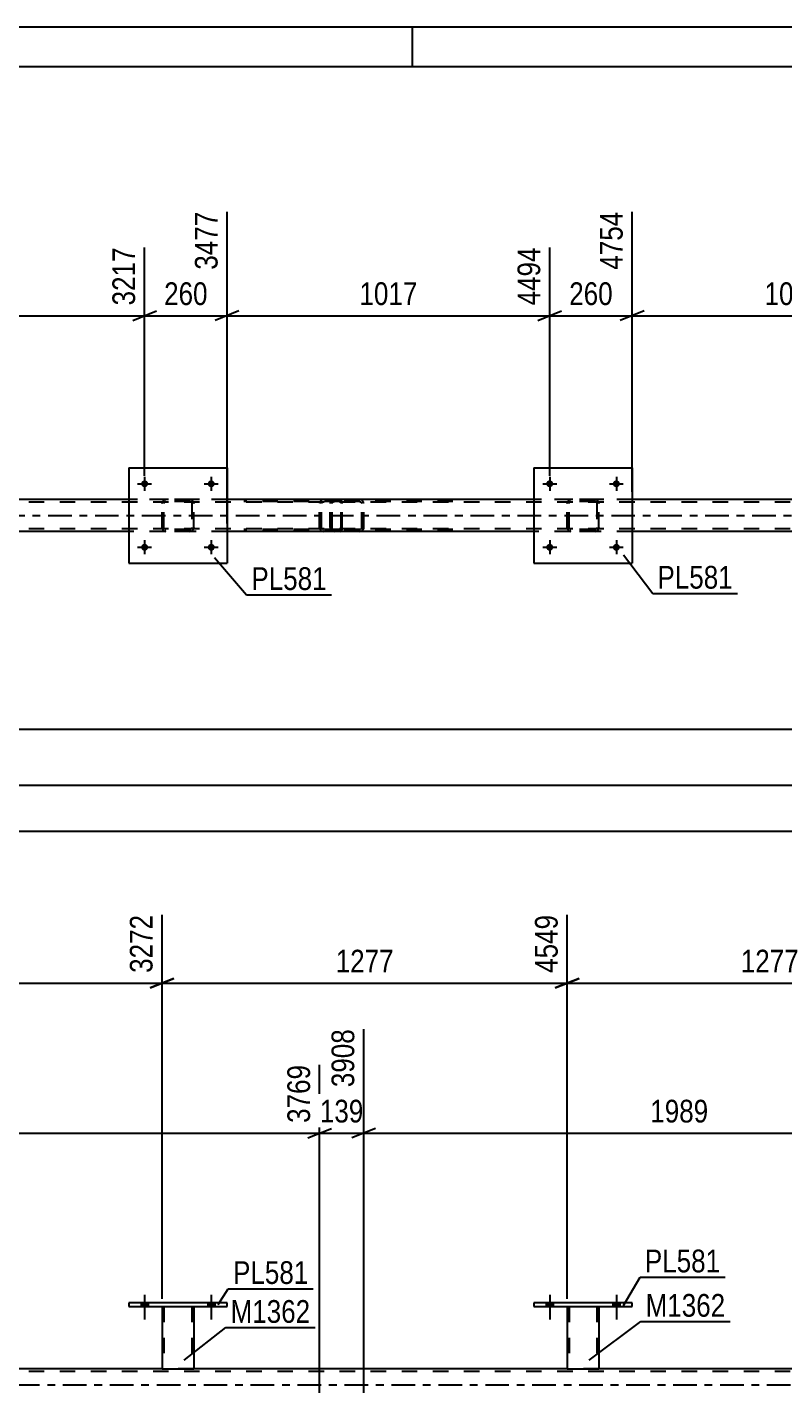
# Model space of a CAD drawing. Header units: millimetres. Extents: x 0 to 841, y 0 to 594.
# Drawn here: x 162.4 to 257.8, y 422 to 594 of the extents above; entities that cross this region are included whole.
import ezdxf

# ---------------------------------------------------------------- set-up
doc = ezdxf.new("R2010")
doc.units = ezdxf.units.MM
doc.linetypes.add('DXK_LINE_DOT2', pattern=[3.9198, 1.9599, -1.9599])
doc.linetypes.add('DXK_LINE_DOT3', pattern=[5.9187, 2.979, -0.9799, 0.9799, -0.9799])
doc.styles.add('Arial Narrow', font='ARIALN.TTF', dxfattribs={"height": 0.2})

# ---------------------------------------------------------------- blocks, each defined once
blk = doc.blocks.new('Unknown-122569384-1133')
at = {"color": 5, "linetype": 'Continuous'}
for p, q in [((841, 594), (0, 594)), ((211, 589), (211, 594)), ((836, 589), (5, 589))]:
    blk.add_line(p, q, dxfattribs=at)
blk = doc.blocks.new('Bolt-122569384-3861 - 3853')
at = {"linetype": 'Continuous'}
for points in [[(228.75, 536.49, -1), (227.87, 536.49, -1)], [(237.15, 536.49, -1), (236.27, 536.49, -1)]]:
    blk.add_hatch(color=1, dxfattribs=at).paths.add_polyline_path(points)
at = {"color": 1, "linetype": 'Continuous'}
for p, q in [((228.31, 537.37), (228.31, 535.61)), ((236.71, 537.37), (236.71, 535.61)), ((227.43, 536.49), (229.19, 536.49)), ((235.83, 536.49), (237.59, 536.49))]:
    blk.add_line(p, q, dxfattribs=at)
blk = doc.blocks.new('Bolt-122569384-3862 - 3853')
at = {"linetype": 'Continuous'}
for points in [[(228.75, 528.49, -1), (227.87, 528.49, -1)], [(237.15, 528.49, -1), (236.27, 528.49, -1)]]:
    blk.add_hatch(color=1, dxfattribs=at).paths.add_polyline_path(points)
at = {"color": 1, "linetype": 'Continuous'}
for p, q in [((227.43, 528.49), (229.19, 528.49)), ((228.31, 529.37), (228.31, 527.61)), ((235.83, 528.49), (237.59, 528.49)), ((236.71, 529.37), (236.71, 527.61))]:
    blk.add_line(p, q, dxfattribs=at)
blk = doc.blocks.new('Bolt-122569384-3872 - 3853')
at = {"linetype": 'Continuous'}
for points in [[(177.67, 528.49, -1), (176.79, 528.49, -1)], [(186.07, 528.49, -1), (185.19, 528.49, -1)]]:
    blk.add_hatch(color=1, dxfattribs=at).paths.add_polyline_path(points)
at = {"color": 1, "linetype": 'Continuous'}
for p, q in [((176.35, 528.49), (178.11, 528.49)), ((177.23, 529.37), (177.23, 527.61)), ((184.75, 528.49), (186.51, 528.49)), ((185.63, 529.37), (185.63, 527.61))]:
    blk.add_line(p, q, dxfattribs=at)
blk = doc.blocks.new('Part-122569384-3884 - 3853')
at = {"color": 2, "linetype": 'Continuous'}
for p, q in [((175.23, 538.49), (175.23, 526.49)), ((175.23, 538.49), (187.63, 538.49)), ((187.63, 538.49), (187.63, 526.49)), ((175.23, 526.49), (187.63, 526.49))]:
    blk.add_line(p, q, dxfattribs=at)
blk = doc.blocks.new('Part-122569384-3885 - 3853')
at = {"color": 7, "linetype": 'DXK_LINE_DOT2'}
for p, q in [((179.43, 534.01), (179.47, 534.19)), ((179.47, 534.19), (179.43, 534.01)), ((179.43, 530.97), (179.43, 534.01)), ((179.67, 534.01), (179.69, 534.1)), ((179.67, 530.97), (179.67, 534.01)), ((179.69, 534.1), (179.74, 534.18)), ((179.73, 534.45), (179.91, 534.49)), ((179.91, 534.49), (179.73, 534.45)), ((179.74, 534.18), (179.82, 534.23)), ((179.82, 534.23), (179.91, 534.25)), ((182.95, 534.49), (179.91, 534.49)), ((182.95, 534.25), (179.91, 534.25)), ((182.95, 534.49), (183.14, 534.45)), ((183.14, 534.45), (182.95, 534.49)), ((182.95, 534.25), (183.04, 534.23)), ((183.04, 534.23), (183.12, 534.18)), ((183.12, 534.18), (183.17, 534.1)), ((183.17, 534.1), (183.19, 534.01)), ((183.19, 534.01), (183.19, 530.97)), ((183.4, 534.19), (183.43, 534.01)), ((183.43, 534.01), (183.4, 534.19)), ((183.43, 530.97), (183.43, 534.01)), ((179.47, 530.78), (179.43, 530.97)), ((179.43, 530.97), (179.47, 530.78)), ((179.69, 530.88), (179.67, 530.97)), ((179.74, 530.8), (179.69, 530.88)), ((179.91, 530.49), (179.73, 530.52)), ((179.73, 530.52), (179.91, 530.49)), ((179.82, 530.75), (179.74, 530.8)), ((179.91, 530.73), (179.82, 530.75)), ((182.95, 530.73), (179.91, 530.73)), ((182.95, 530.49), (179.91, 530.49)), ((183.04, 530.75), (182.95, 530.73)), ((183.14, 530.52), (182.95, 530.49)), ((182.95, 530.49), (183.14, 530.52)), ((183.12, 530.8), (183.04, 530.75)), ((183.17, 530.88), (183.12, 530.8)), ((183.19, 530.97), (183.17, 530.88)), ((183.43, 530.97), (183.4, 530.78)), ((183.4, 530.78), (183.43, 530.97))]:
    blk.add_line(p, q, dxfattribs=at)
at = {"color": 7, "linetype": 'DXK_LINE_DOT3'}
blk.add_line((181.43, 532.49), (181.43, 532.49), dxfattribs=at)
at = {"color": 7, "linetype": 'DXK_LINE_DOT2'}
for centre, start, end in [((179.91, 534.01), 112.5, 157.5), ((179.91, 534.01), 112.5, 157.5), ((182.95, 534.01), 22.5, 67.5), ((182.95, 534.01), 22.5, 67.5), ((179.91, 530.97), 202.5, 247.5), ((179.91, 530.97), 202.5, 247.5), ((182.95, 530.97), 292.5, 337.5), ((182.95, 530.97), 292.5, 337.5)]:
    blk.add_arc(centre, 0.48, start, end, dxfattribs=at)
blk = doc.blocks.new('Part-122569384-3890 - 3853')
at = {"color": 2, "linetype": 'Continuous'}
for p, q in [((226.31, 538.49), (226.31, 526.49)), ((226.31, 538.49), (238.71, 538.49)), ((238.71, 538.49), (238.71, 526.49)), ((226.31, 526.49), (238.71, 526.49))]:
    blk.add_line(p, q, dxfattribs=at)
blk = doc.blocks.new('Part-122569384-3891 - 3853')
at = {"color": 7, "linetype": 'DXK_LINE_DOT2'}
for p, q in [((230.51, 534.01), (230.55, 534.19)), ((230.55, 534.19), (230.51, 534.01)), ((230.51, 530.97), (230.51, 534.01)), ((230.75, 534.01), (230.77, 534.1)), ((230.75, 530.97), (230.75, 534.01)), ((230.77, 534.1), (230.82, 534.18)), ((230.81, 534.45), (230.99, 534.49)), ((230.99, 534.49), (230.81, 534.45)), ((230.82, 534.18), (230.9, 534.23)), ((230.9, 534.23), (230.99, 534.25)), ((234.03, 534.49), (230.99, 534.49)), ((234.03, 534.25), (230.99, 534.25)), ((234.03, 534.49), (234.22, 534.45)), ((234.22, 534.45), (234.03, 534.49)), ((234.03, 534.25), (234.12, 534.23)), ((234.12, 534.23), (234.2, 534.18)), ((234.2, 534.18), (234.25, 534.1)), ((234.25, 534.1), (234.27, 534.01)), ((234.27, 534.01), (234.27, 530.97)), ((234.48, 534.19), (234.51, 534.01)), ((234.51, 534.01), (234.48, 534.19)), ((234.51, 530.97), (234.51, 534.01)), ((230.55, 530.78), (230.51, 530.97)), ((230.51, 530.97), (230.55, 530.78)), ((230.77, 530.88), (230.75, 530.97)), ((230.82, 530.8), (230.77, 530.88)), ((230.99, 530.49), (230.81, 530.52)), ((230.81, 530.52), (230.99, 530.49)), ((230.9, 530.75), (230.82, 530.8)), ((230.99, 530.73), (230.9, 530.75)), ((234.03, 530.73), (230.99, 530.73)), ((234.03, 530.49), (230.99, 530.49)), ((234.12, 530.75), (234.03, 530.73)), ((234.22, 530.52), (234.03, 530.49)), ((234.03, 530.49), (234.22, 530.52)), ((234.2, 530.8), (234.12, 530.75)), ((234.25, 530.88), (234.2, 530.8)), ((234.27, 530.97), (234.25, 530.88)), ((234.51, 530.97), (234.48, 530.78)), ((234.48, 530.78), (234.51, 530.97))]:
    blk.add_line(p, q, dxfattribs=at)
at = {"color": 7, "linetype": 'DXK_LINE_DOT3'}
blk.add_line((232.51, 532.49), (232.51, 532.49), dxfattribs=at)
at = {"color": 7, "linetype": 'DXK_LINE_DOT2'}
for centre, start, end in [((230.99, 534.01), 112.5, 157.5), ((230.99, 534.01), 112.5, 157.5), ((234.03, 534.01), 22.5, 67.5), ((234.03, 534.01), 22.5, 67.5), ((230.99, 530.97), 202.5, 247.5), ((230.99, 530.97), 202.5, 247.5), ((234.03, 530.97), 292.5, 337.5), ((234.03, 530.97), 292.5, 337.5)]:
    blk.add_arc(centre, 0.48, start, end, dxfattribs=at)
blk = doc.blocks.new('Bolt-122569384-3976 - 3853')
at = {"linetype": 'Continuous'}
for points in [[(177.67, 536.49, -1), (176.79, 536.49, -1)], [(186.07, 536.49, -1), (185.19, 536.49, -1)]]:
    blk.add_hatch(color=1, dxfattribs=at).paths.add_polyline_path(points)
at = {"color": 1, "linetype": 'Continuous'}
for p, q in [((177.23, 537.37), (177.23, 535.61)), ((185.63, 537.37), (185.63, 535.61)), ((176.35, 536.49), (178.11, 536.49)), ((184.75, 536.49), (186.51, 536.49))]:
    blk.add_line(p, q, dxfattribs=at)
blk = doc.blocks.new('Part-122569384-4042 - 3853')
at = {"color": 7, "linetype": 'DXK_LINE_DOT2'}
for p, q in [((201.88, 534.49), (189.73, 534.49)), ((201.88, 534.25), (189.73, 534.25)), ((199.31, 534.09), (199.29, 534.01)), ((199.29, 530.97), (199.29, 534.01)), ((199.33, 534.19), (199.31, 534.09)), ((199.54, 534.01), (199.56, 534.1)), ((199.54, 530.97), (199.54, 534.01)), ((199.56, 534.1), (199.61, 534.18)), ((199.79, 534.49), (199.6, 534.45)), ((199.61, 534.18), (199.69, 534.23)), ((199.69, 534.23), (199.79, 534.25)), ((200.61, 534.25), (200.61, 534.49)), ((201.99, 534.45), (201.88, 534.49)), ((201.88, 534.25), (201.93, 534.23)), ((201.93, 534.23), (201.98, 534.18)), ((201.98, 534.18), (202.01, 534.1)), ((202.07, 534.35), (201.99, 534.45)), ((202.01, 534.1), (202.02, 534.01)), ((202.02, 530.97), (202.02, 534.01)), ((202.13, 534.19), (202.07, 534.35)), ((202.15, 534.01), (202.13, 534.19)), ((202.15, 530.97), (202.15, 534.01)), ((201.88, 530.73), (189.73, 530.73)), ((201.88, 530.49), (189.73, 530.49)), ((199.29, 530.97), (199.3, 530.9)), ((199.3, 530.9), (199.33, 530.78)), ((199.56, 530.88), (199.54, 530.97)), ((199.61, 530.8), (199.56, 530.88)), ((199.6, 530.52), (199.79, 530.49)), ((199.69, 530.75), (199.61, 530.8)), ((199.79, 530.73), (199.69, 530.75)), ((200.61, 530.49), (200.61, 530.73)), ((201.93, 530.75), (201.88, 530.73)), ((201.88, 530.49), (201.99, 530.52)), ((201.98, 530.8), (201.93, 530.75)), ((202.01, 530.88), (201.98, 530.8)), ((201.99, 530.52), (202.07, 530.63)), ((202.02, 530.97), (202.01, 530.88)), ((202.07, 530.63), (202.13, 530.78)), ((202.13, 530.78), (202.15, 530.97))]:
    blk.add_line(p, q, dxfattribs=at)
for centre, start, end in [((199.78, 533.99), 111.1941, 156.1506), ((199.78, 530.98), 203.8494, 248.8059)]:
    blk.add_arc(centre, 0.492, start, end, dxfattribs=at)
blk = doc.blocks.new('Part-122569384-4061 - 3853')
at = {"color": 7, "linetype": 'DXK_LINE_DOT2'}
for p, q in [((748.62, 534.17), (105.87, 534.17)), ((748.62, 534.49), (124.15, 534.49)), ((187.63, 534.49), (175.23, 534.49)), ((238.71, 534.49), (226.31, 534.49)), ((748.62, 530.81), (105.87, 530.81)), ((187.63, 530.49), (175.23, 530.49)), ((238.71, 530.49), (226.31, 530.49))]:
    blk.add_line(p, q, dxfattribs=at)
at = {"color": 2, "linetype": 'Continuous'}
for p, q in [((175.23, 534.49), (136.55, 534.49)), ((226.31, 534.49), (187.63, 534.49)), ((277.39, 534.49), (238.71, 534.49)), ((175.23, 530.49), (136.55, 530.49)), ((226.31, 530.49), (187.63, 530.49)), ((277.39, 530.49), (238.71, 530.49))]:
    blk.add_line(p, q, dxfattribs=at)
at = {"color": 7, "linetype": 'DXK_LINE_DOT3'}
blk.add_line((105.87, 532.49), (748.62, 532.49), dxfattribs=at)
blk = doc.blocks.new('Part-122569384-4067 - 3853')
at = {"color": 7, "linetype": 'DXK_LINE_DOT2'}
for p, q in [((200.62, 534.09), (200.61, 534.01)), ((200.61, 530.97), (200.61, 534.01)), ((200.64, 534.19), (200.62, 534.09)), ((200.86, 534.01), (200.88, 534.1)), ((200.86, 530.97), (200.86, 534.01)), ((200.88, 534.1), (200.94, 534.18)), ((201.12, 534.49), (200.92, 534.45)), ((200.94, 534.18), (201.02, 534.23)), ((201.02, 534.23), (201.12, 534.25)), ((216.11, 534.49), (201.12, 534.49)), ((216.11, 534.25), (201.12, 534.25)), ((204.55, 534.45), (204.35, 534.49)), ((204.35, 534.25), (204.45, 534.23)), ((204.45, 534.23), (204.53, 534.18)), ((204.53, 534.18), (204.59, 534.1)), ((204.59, 534.1), (204.61, 534.01)), ((204.61, 530.97), (204.61, 534.01)), ((204.84, 534.09), (204.82, 534.19)), ((204.86, 534.01), (204.84, 534.09)), ((204.86, 530.97), (204.86, 534.01)), ((200.61, 530.97), (200.62, 530.9)), ((200.62, 530.9), (200.64, 530.78)), ((200.88, 530.88), (200.86, 530.97)), ((200.94, 530.8), (200.88, 530.88)), ((200.92, 530.52), (201.12, 530.49)), ((201.02, 530.75), (200.94, 530.8)), ((201.12, 530.73), (201.02, 530.75)), ((216.11, 530.73), (201.12, 530.73)), ((216.11, 530.49), (201.12, 530.49)), ((204.45, 530.75), (204.35, 530.73)), ((204.35, 530.49), (204.55, 530.52)), ((204.53, 530.8), (204.45, 530.75)), ((204.59, 530.88), (204.53, 530.8)), ((204.61, 530.97), (204.59, 530.88)), ((204.82, 530.78), (204.85, 530.9)), ((204.85, 530.9), (204.86, 530.97))]:
    blk.add_line(p, q, dxfattribs=at)
for centre, start, end in [((201.1, 533.99), 110.7583, 155.68), ((204.37, 533.99), 24.32, 69.2417), ((201.1, 530.99), 204.32, 249.2417), ((204.37, 530.99), 290.7583, 335.68)]:
    blk.add_arc(centre, 0.496, start, end, dxfattribs=at)
blk = doc.blocks.new('Part-122569384-5220 - 5043')
at = {"color": 2, "linetype": 'Continuous'}
for p, q in [((179.43, 424.98), (132.35, 424.98)), ((230.51, 424.98), (183.43, 424.98)), ((281.59, 424.98), (234.51, 424.98))]:
    blk.add_line(p, q, dxfattribs=at)
at = {"color": 7, "linetype": 'DXK_LINE_DOT2'}
for p, q in [((183.43, 424.98), (179.43, 424.98)), ((234.51, 424.98), (230.51, 424.98)), ((748.62, 424.66), (48.55, 424.66))]:
    blk.add_line(p, q, dxfattribs=at)
at = {"color": 7, "linetype": 'DXK_LINE_DOT3'}
blk.add_line((48.55, 422.98), (748.62, 422.98), dxfattribs=at)
blk = doc.blocks.new('Part-122569384-5269 - 5043')
at = {"color": 2, "linetype": 'Continuous'}
for p, q in [((175.23, 433.3), (175.23, 432.82)), ((187.63, 433.3), (175.23, 433.3)), ((175.23, 432.82), (187.63, 432.82)), ((187.63, 432.82), (187.63, 433.3))]:
    blk.add_line(p, q, dxfattribs=at)
blk = doc.blocks.new('Part-122569384-5274 - 5043')
at = {"color": 2, "linetype": 'Continuous'}
for p, q in [((179.43, 432.82), (179.43, 424.98)), ((183.43, 432.82), (183.43, 424.98)), ((179.43, 424.98), (183.43, 424.98))]:
    blk.add_line(p, q, dxfattribs=at)
at = {"color": 7, "linetype": 'DXK_LINE_DOT2'}
for p, q in [((179.43, 432.82), (183.43, 432.82)), ((179.43, 432.82), (179.43, 432.82)), ((179.43, 432.82), (179.43, 432.82)), ((179.67, 432.82), (179.67, 424.98)), ((183.19, 432.82), (183.19, 424.98)), ((183.43, 432.82), (183.43, 432.82)), ((183.43, 432.82), (183.43, 432.82)), ((183.14, 424.98), (183.17, 424.98)), ((183.14, 424.98), (183.17, 424.98)), ((183.17, 424.98), (183.19, 424.98)), ((183.17, 424.98), (183.19, 424.98))]:
    blk.add_line(p, q, dxfattribs=at)
blk = doc.blocks.new('Part-122569384-5279 - 5043')
at = {"color": 2, "linetype": 'Continuous'}
for p, q in [((226.31, 433.3), (226.31, 432.82)), ((238.71, 433.3), (226.31, 433.3)), ((226.31, 432.82), (238.71, 432.82)), ((238.71, 432.82), (238.71, 433.3))]:
    blk.add_line(p, q, dxfattribs=at)
blk = doc.blocks.new('Part-122569384-5284 - 5043')
at = {"color": 2, "linetype": 'Continuous'}
for p, q in [((230.51, 432.82), (230.51, 424.98)), ((234.51, 432.82), (234.51, 424.98)), ((230.51, 424.98), (234.51, 424.98))]:
    blk.add_line(p, q, dxfattribs=at)
at = {"color": 7, "linetype": 'DXK_LINE_DOT2'}
for p, q in [((230.51, 432.82), (234.51, 432.82)), ((230.51, 432.82), (230.51, 432.82)), ((230.51, 432.82), (230.51, 432.82)), ((230.75, 432.82), (230.75, 424.98)), ((234.27, 432.82), (234.27, 424.98)), ((234.51, 432.82), (234.51, 432.82)), ((234.51, 432.82), (234.51, 432.82)), ((234.22, 424.98), (234.25, 424.98)), ((234.22, 424.98), (234.25, 424.98)), ((234.25, 424.98), (234.27, 424.98)), ((234.25, 424.98), (234.27, 424.98))]:
    blk.add_line(p, q, dxfattribs=at)
blk = doc.blocks.new('Bolt-122569384-5368 - 5043')
at = {"linetype": 'Continuous'}
for points in [[(176.79, 432.82), (177.67, 432.82), (177.67, 433.3), (176.79, 433.3)], [(185.19, 432.82), (186.07, 432.82), (186.07, 433.3), (185.19, 433.3)]]:
    blk.add_hatch(color=1, dxfattribs=at).paths.add_polyline_path(points)
at = {"color": 1, "linetype": 'Continuous'}
for p, q in [((177.23, 434.3), (177.23, 431.18)), ((185.63, 434.3), (185.63, 431.18)), ((176.79, 433.3), (176.79, 432.82)), ((177.67, 433.3), (177.67, 432.82)), ((185.19, 433.3), (185.19, 432.82)), ((186.07, 433.3), (186.07, 432.82))]:
    blk.add_line(p, q, dxfattribs=at)
blk = doc.blocks.new('Bolt-122569384-5369 - 5043')
at = {"linetype": 'Continuous'}
for points in [[(176.79, 432.82), (177.67, 432.82), (177.67, 433.3), (176.79, 433.3)], [(185.19, 432.82), (186.07, 432.82), (186.07, 433.3), (185.19, 433.3)]]:
    blk.add_hatch(color=1, dxfattribs=at).paths.add_polyline_path(points)
at = {"color": 1, "linetype": 'Continuous'}
for p, q in [((177.23, 434.3), (177.23, 431.18)), ((185.63, 434.3), (185.63, 431.18)), ((176.79, 433.3), (176.79, 432.82)), ((177.67, 433.3), (177.67, 432.82)), ((185.19, 433.3), (185.19, 432.82)), ((186.07, 433.3), (186.07, 432.82))]:
    blk.add_line(p, q, dxfattribs=at)
blk = doc.blocks.new('Bolt-122569384-5370 - 5043')
at = {"linetype": 'Continuous'}
for points in [[(227.87, 432.82), (228.75, 432.82), (228.75, 433.3), (227.87, 433.3)], [(236.27, 432.82), (237.15, 432.82), (237.15, 433.3), (236.27, 433.3)]]:
    blk.add_hatch(color=1, dxfattribs=at).paths.add_polyline_path(points)
at = {"color": 1, "linetype": 'Continuous'}
for p, q in [((228.31, 434.3), (228.31, 431.18)), ((236.71, 434.3), (236.71, 431.18)), ((227.87, 433.3), (227.87, 432.82)), ((228.75, 433.3), (228.75, 432.82)), ((236.27, 433.3), (236.27, 432.82)), ((237.15, 433.3), (237.15, 432.82))]:
    blk.add_line(p, q, dxfattribs=at)
blk = doc.blocks.new('Bolt-122569384-5501 - 5043')
at = {"linetype": 'Continuous'}
for points in [[(227.87, 432.82), (228.75, 432.82), (228.75, 433.3), (227.87, 433.3)], [(236.27, 432.82), (237.15, 432.82), (237.15, 433.3), (236.27, 433.3)]]:
    blk.add_hatch(color=1, dxfattribs=at).paths.add_polyline_path(points)
at = {"color": 1, "linetype": 'Continuous'}
for p, q in [((228.31, 434.3), (228.31, 431.18)), ((236.71, 434.3), (236.71, 431.18)), ((227.87, 433.3), (227.87, 432.82)), ((228.75, 433.3), (228.75, 432.82)), ((236.27, 433.3), (236.27, 432.82)), ((237.15, 433.3), (237.15, 432.82))]:
    blk.add_line(p, q, dxfattribs=at)
blk = doc.blocks.new('StraightDimension-122569384-15121 - 3853')
at = {"color": 7, "linetype": 'Continuous'}
for p, q in [((187.63, 531.49), (187.63, 570.77)), ((228.31, 537.49), (228.31, 566.27)), ((189.13, 558.26), (186.13, 557.06)), ((187.63, 557.66), (228.31, 557.66)), ((226.81, 557.06), (229.81, 558.26))]:
    blk.add_line(p, q, dxfattribs=at)
at = {"color": 0, "linetype": 'Continuous'}
blk.add_wipeout([(227.71, 566.87), (223.51, 566.87), (223.51, 558.36), (227.71, 558.36)], dxfattribs=at)
at = {"color": 0}
blk.add_wipeout([(212.23, 558.41), (212.23, 562.61), (203.72, 562.61), (203.72, 558.41)], dxfattribs=at)
at = {"color": 3, "linetype": 'Continuous', "style": 'Arial Narrow'}
blk.add_text('4494', height=2.863, rotation=90.0002, dxfattribs=at).set_placement((227.11, 558.96))
at = {"color": 3, "style": 'Arial Narrow'}
blk.add_text('1017', height=2.863, dxfattribs=at).set_placement((204.32, 559.01))
blk = doc.blocks.new('StraightDimension-122569384-15119 - 3853')
at = {"color": 7, "linetype": 'Continuous'}
for p, q in [((238.71, 535.49), (238.71, 570.77)), ((279.39, 537.49), (279.39, 566.27)), ((240.21, 558.26), (237.21, 557.06)), ((238.71, 557.66), (279.39, 557.66)), ((277.89, 557.06), (280.89, 558.26))]:
    blk.add_line(p, q, dxfattribs=at)
at = {"color": 0, "linetype": 'Continuous'}
blk.add_wipeout([(278.79, 566.87), (274.59, 566.87), (274.59, 558.36), (278.79, 558.36)], dxfattribs=at)
at = {"color": 0}
blk.add_wipeout([(263.31, 558.41), (263.31, 562.61), (254.8, 562.61), (254.8, 558.41)], dxfattribs=at)
at = {"color": 3, "linetype": 'Continuous', "style": 'Arial Narrow'}
blk.add_text('5771', height=2.863, rotation=90.0002, dxfattribs=at).set_placement((278.19, 558.96))
at = {"color": 3, "style": 'Arial Narrow'}
blk.add_text('1017', height=2.863, dxfattribs=at).set_placement((255.4, 559.01))
blk = doc.blocks.new('StraightDimension-122569384-4701 - 3853')
at = {"color": 7, "linetype": 'Continuous'}
blk.add_line((63.31, 492.72), (749.26, 492.72), dxfattribs=at)
blk = doc.blocks.new('StraightDimension-122569384-15123 - 3853')
at = {"color": 7, "linetype": 'Continuous'}
for p, q in [((136.55, 535.49), (136.55, 570.77)), ((177.23, 537.49), (177.23, 566.27)), ((138.05, 558.26), (135.05, 557.06)), ((136.55, 557.66), (177.23, 557.66)), ((175.73, 557.06), (178.73, 558.26))]:
    blk.add_line(p, q, dxfattribs=at)
at = {"color": 0, "linetype": 'Continuous'}
blk.add_wipeout([(176.63, 566.87), (172.43, 566.87), (172.43, 558.36), (176.63, 558.36)], dxfattribs=at)
at = {"color": 0}
blk.add_wipeout([(161.15, 558.41), (161.15, 562.61), (152.64, 562.61), (152.64, 558.41)], dxfattribs=at)
at = {"color": 3, "linetype": 'Continuous', "style": 'Arial Narrow'}
blk.add_text('3217', height=2.863, rotation=90.0002, dxfattribs=at).set_placement((176.03, 558.96))
at = {"color": 3, "style": 'Arial Narrow'}
blk.add_text('1017', height=2.863, dxfattribs=at).set_placement((153.24, 559.01))
blk = doc.blocks.new('StraightDimension-122569384-4879 - 3853')
at = {"color": 7, "linetype": 'Continuous'}
blk.add_line((63.95, 505.57), (628.52, 505.57), dxfattribs=at)
blk = doc.blocks.new('StraightDimension-122569384-10320 - 3853')
at = {"color": 7, "linetype": 'Continuous'}
blk.add_line((63.95, 498.51), (748.62, 498.51), dxfattribs=at)
blk = doc.blocks.new('StraightDimension-122569384-15120 - 3853')
at = {"color": 7, "linetype": 'Continuous'}
for p, q in [((238.71, 535.49), (238.71, 570.77)), ((228.31, 537.49), (228.31, 566.27)), ((226.81, 557.06), (229.81, 558.26)), ((228.31, 557.66), (238.71, 557.66)), ((240.21, 558.26), (237.21, 557.06))]:
    blk.add_line(p, q, dxfattribs=at)
at = {"color": 0}
blk.add_wipeout([(236.86, 558.41), (236.86, 562.61), (230.17, 562.61), (230.17, 558.41)], dxfattribs=at)
at = {"color": 3, "style": 'Arial Narrow'}
blk.add_text('260', height=2.863, dxfattribs=at).set_placement((230.77, 559.01))
at = {"color": 0, "linetype": 'Continuous'}
blk.add_wipeout([(238.11, 571.37), (233.91, 571.37), (233.91, 562.86), (238.11, 562.86)], dxfattribs=at)
at = {"color": 3, "linetype": 'Continuous', "style": 'Arial Narrow'}
blk.add_text('4754', height=2.863, rotation=90.0002, dxfattribs=at).set_placement((237.51, 563.46))
blk = doc.blocks.new('StraightDimension-122569384-15122 - 3853')
at = {"color": 7, "linetype": 'Continuous'}
for p, q in [((187.63, 531.49), (187.63, 570.77)), ((177.23, 537.49), (177.23, 566.27)), ((175.73, 557.06), (178.73, 558.26)), ((177.23, 557.66), (187.63, 557.66)), ((189.13, 558.26), (186.13, 557.06))]:
    blk.add_line(p, q, dxfattribs=at)
at = {"color": 0}
blk.add_wipeout([(185.77, 558.41), (185.77, 562.61), (179.09, 562.61), (179.09, 558.41)], dxfattribs=at)
at = {"color": 3, "style": 'Arial Narrow'}
blk.add_text('260', height=2.863, dxfattribs=at).set_placement((179.69, 559.01))
at = {"color": 0, "linetype": 'Continuous'}
blk.add_wipeout([(187.03, 571.37), (182.83, 571.37), (182.83, 562.86), (187.03, 562.86)], dxfattribs=at)
at = {"color": 3, "linetype": 'Continuous', "style": 'Arial Narrow'}
blk.add_text('3477', height=2.863, rotation=90.0002, dxfattribs=at).set_placement((186.43, 563.46))
blk = doc.blocks.new('StraightDimension-122569384-6396 - 5043')
at = {"color": 7, "linetype": 'Continuous'}
for p, q in [((179.43, 433.82), (179.43, 482.19)), ((230.51, 433.82), (230.51, 482.19)), ((180.93, 474.17), (177.93, 472.97)), ((179.43, 473.57), (230.51, 473.57)), ((229.01, 472.97), (232.01, 474.17))]:
    blk.add_line(p, q, dxfattribs=at)
at = {"color": 0, "linetype": 'Continuous'}
blk.add_wipeout([(229.91, 482.79), (225.71, 482.79), (225.71, 474.27), (229.91, 474.27)], dxfattribs=at)
at = {"color": 0}
blk.add_wipeout([(209.23, 474.32), (209.23, 478.52), (200.72, 478.52), (200.72, 474.32)], dxfattribs=at)
at = {"color": 3, "linetype": 'Continuous', "style": 'Arial Narrow'}
blk.add_text('4549', height=2.863, rotation=90.0002, dxfattribs=at).set_placement((229.31, 474.87))
at = {"color": 3, "style": 'Arial Narrow'}
blk.add_text('1277', height=2.863, dxfattribs=at).set_placement((201.32, 474.92))
blk = doc.blocks.new('StraightDimension-122569384-5995 - 5043')
at = {"color": 7, "linetype": 'Continuous'}
for p, q in [((115.47, 421.98), (115.47, 463.28)), ((199.29, 421.98), (199.29, 463.28)), ((116.97, 455.27), (113.97, 454.07)), ((115.47, 454.67), (199.29, 454.67)), ((197.79, 454.07), (200.79, 455.27))]:
    blk.add_line(p, q, dxfattribs=at)
at = {"color": 0, "linetype": 'Continuous'}
blk.add_wipeout([(198.69, 463.88), (194.49, 463.88), (194.49, 455.37), (198.69, 455.37)], dxfattribs=at)
at = {"color": 0}
blk.add_wipeout([(161.64, 455.42), (161.64, 459.62), (153.12, 459.62), (153.12, 455.42)], dxfattribs=at)
at = {"color": 3, "linetype": 'Continuous', "style": 'Arial Narrow'}
blk.add_text('3769', height=2.863, rotation=90.0002, dxfattribs=at).set_placement((198.09, 455.97))
at = {"color": 3, "style": 'Arial Narrow'}
blk.add_text('2095', height=2.863, dxfattribs=at).set_placement((153.72, 456.02))
blk = doc.blocks.new('StraightDimension-122569384-6406 - 5043')
at = {"color": 7, "linetype": 'Continuous'}
for p, q in [((230.51, 433.82), (230.51, 482.19)), ((281.59, 433.82), (281.59, 482.19)), ((232.01, 474.17), (229.01, 472.97)), ((230.51, 473.57), (281.59, 473.57)), ((280.09, 472.97), (283.09, 474.17))]:
    blk.add_line(p, q, dxfattribs=at)
at = {"color": 0, "linetype": 'Continuous'}
blk.add_wipeout([(280.99, 482.79), (276.79, 482.79), (276.79, 474.27), (280.99, 474.27)], dxfattribs=at)
at = {"color": 0}
blk.add_wipeout([(260.31, 474.32), (260.31, 478.52), (251.8, 478.52), (251.8, 474.32)], dxfattribs=at)
at = {"color": 3, "linetype": 'Continuous', "style": 'Arial Narrow'}
blk.add_text('5826', height=2.863, rotation=90.0002, dxfattribs=at).set_placement((280.39, 474.87))
at = {"color": 3, "style": 'Arial Narrow'}
blk.add_text('1277', height=2.863, dxfattribs=at).set_placement((252.4, 474.92))
blk = doc.blocks.new('StraightDimension-122569384-6012 - 5043')
at = {"color": 7, "linetype": 'Continuous'}
for p, q in [((204.86, 421.98), (204.86, 467.78)), ((199.29, 421.98), (199.29, 463.28)), ((197.79, 454.07), (200.79, 455.27)), ((199.29, 454.67), (204.86, 454.67)), ((206.36, 455.27), (203.36, 454.07))]:
    blk.add_line(p, q, dxfattribs=at)
at = {"color": 0}
blk.add_wipeout([(205.42, 455.42), (205.42, 459.62), (198.73, 459.62), (198.73, 455.42)], dxfattribs=at)
at = {"color": 3, "style": 'Arial Narrow'}
blk.add_text('139', height=2.863, dxfattribs=at).set_placement((199.33, 456.02))
at = {"color": 0, "linetype": 'Continuous'}
blk.add_wipeout([(204.26, 468.38), (200.06, 468.38), (200.06, 459.87), (204.26, 459.87)], dxfattribs=at)
at = {"color": 3, "linetype": 'Continuous', "style": 'Arial Narrow'}
blk.add_text('3908', height=2.863, rotation=90.0002, dxfattribs=at).set_placement((203.66, 460.47))
blk = doc.blocks.new('StraightDimension-122569384-6031 - 5043')
at = {"color": 7, "linetype": 'Continuous'}
for p, q in [((204.86, 421.98), (204.86, 467.78)), ((284.42, 421.98), (284.42, 463.28)), ((206.36, 455.27), (203.36, 454.07)), ((204.86, 454.67), (284.42, 454.67)), ((282.92, 454.07), (285.92, 455.27))]:
    blk.add_line(p, q, dxfattribs=at)
at = {"color": 0, "linetype": 'Continuous'}
blk.add_wipeout([(283.82, 463.88), (279.62, 463.88), (279.62, 455.37), (283.82, 455.37)], dxfattribs=at)
at = {"color": 0}
blk.add_wipeout([(248.9, 455.42), (248.9, 459.62), (240.39, 459.62), (240.39, 455.42)], dxfattribs=at)
at = {"color": 3, "linetype": 'Continuous', "style": 'Arial Narrow'}
blk.add_text('5897', height=2.863, rotation=90.0002, dxfattribs=at).set_placement((283.22, 455.97))
at = {"color": 3, "style": 'Arial Narrow'}
blk.add_text('1989', height=2.863, dxfattribs=at).set_placement((240.99, 456.02))
blk = doc.blocks.new('StraightDimension-122569384-6386 - 5043')
at = {"color": 7, "linetype": 'Continuous'}
for p, q in [((128.35, 433.82), (128.35, 482.19)), ((179.43, 433.82), (179.43, 482.19)), ((129.85, 474.17), (126.85, 472.97)), ((128.35, 473.57), (179.43, 473.57)), ((177.93, 472.97), (180.93, 474.17))]:
    blk.add_line(p, q, dxfattribs=at)
at = {"color": 0, "linetype": 'Continuous'}
blk.add_wipeout([(178.83, 482.79), (174.63, 482.79), (174.63, 474.27), (178.83, 474.27)], dxfattribs=at)
at = {"color": 0}
blk.add_wipeout([(158.15, 474.32), (158.15, 478.52), (149.64, 478.52), (149.64, 474.32)], dxfattribs=at)
at = {"color": 3, "linetype": 'Continuous', "style": 'Arial Narrow'}
blk.add_text('3272', height=2.863, rotation=90.0002, dxfattribs=at).set_placement((178.23, 474.87))
at = {"color": 3, "style": 'Arial Narrow'}
blk.add_text('1277', height=2.863, dxfattribs=at).set_placement((150.24, 474.92))
blk = doc.blocks.new('Mark-122569384-3880 - 3853')
at = {"color": 0}
blk.add_wipeout([(200.19, 523.11), (200.19, 526.11), (190.69, 526.11), (190.69, 523.11)], dxfattribs=at)
blk.add_wipeout([(200.19, 523.11), (200.19, 526.11), (190.69, 526.11), (190.69, 523.11)], dxfattribs=at)
at = {"color": 30, "linetype": 'Continuous'}
for p, q in [((186.04, 527.22), (190.09, 522.51)), ((190.09, 522.51), (200.79, 522.51))]:
    blk.add_line(p, q, dxfattribs=at)
at = {"color": 3, "style": 'Arial Narrow'}
blk.add_text('PL581', height=2.863, dxfattribs=at).set_placement((190.69, 523.11))
blk = doc.blocks.new('Mark-122569384-3886 - 3853')
at = {"color": 0}
blk.add_wipeout([(251.39, 523.28), (251.39, 526.28), (241.89, 526.28), (241.89, 523.28)], dxfattribs=at)
blk.add_wipeout([(251.39, 523.28), (251.39, 526.28), (241.89, 526.28), (241.89, 523.28)], dxfattribs=at)
at = {"color": 30, "linetype": 'Continuous'}
for p, q in [((237.6, 527.52), (241.29, 522.68)), ((241.29, 522.68), (251.99, 522.68))]:
    blk.add_line(p, q, dxfattribs=at)
at = {"color": 3, "style": 'Arial Narrow'}
blk.add_text('PL581', height=2.863, dxfattribs=at).set_placement((241.89, 523.28))
blk = doc.blocks.new('Mark-122569384-5265 - 5043')
at = {"color": 0}
blk.add_wipeout([(197.88, 435.68), (197.88, 438.68), (188.38, 438.68), (188.38, 435.68)], dxfattribs=at)
blk.add_wipeout([(197.88, 435.68), (197.88, 438.68), (188.38, 438.68), (188.38, 435.68)], dxfattribs=at)
at = {"color": 30, "linetype": 'Continuous'}
for p, q in [((186.51, 433.07), (187.78, 435.08)), ((187.78, 435.08), (198.48, 435.08))]:
    blk.add_line(p, q, dxfattribs=at)
at = {"color": 3, "style": 'Arial Narrow'}
blk.add_text('PL581', height=2.863, dxfattribs=at).set_placement((188.38, 435.68))
blk = doc.blocks.new('Mark-122569384-5270 - 5043')
at = {"color": 0}
blk.add_wipeout([(198.12, 430.78), (198.12, 433.78), (188.07, 433.78), (188.07, 430.78)], dxfattribs=at)
blk.add_wipeout([(198.12, 430.78), (198.12, 433.78), (188.07, 433.78), (188.07, 430.78)], dxfattribs=at)
at = {"color": 30, "linetype": 'Continuous'}
for p, q in [((182.21, 426.08), (187.47, 430.18)), ((187.47, 430.18), (198.72, 430.18))]:
    blk.add_line(p, q, dxfattribs=at)
at = {"color": 3, "style": 'Arial Narrow'}
blk.add_text('M1362', height=2.863, dxfattribs=at).set_placement((188.07, 430.78))
blk = doc.blocks.new('Mark-122569384-5275 - 5043')
at = {"color": 0}
blk.add_wipeout([(249.81, 437.14), (249.81, 440.14), (240.31, 440.14), (240.31, 437.14)], dxfattribs=at)
blk.add_wipeout([(249.81, 437.14), (249.81, 440.14), (240.31, 440.14), (240.31, 437.14)], dxfattribs=at)
at = {"color": 30, "linetype": 'Continuous'}
for p, q in [((237.61, 432.95), (239.71, 436.54)), ((239.71, 436.54), (250.41, 436.54))]:
    blk.add_line(p, q, dxfattribs=at)
at = {"color": 3, "style": 'Arial Narrow'}
blk.add_text('PL581', height=2.863, dxfattribs=at).set_placement((240.31, 437.14))
blk = doc.blocks.new('Mark-122569384-5280 - 5043')
at = {"color": 0}
blk.add_wipeout([(250.45, 431.55), (250.45, 434.55), (240.4, 434.55), (240.4, 431.55)], dxfattribs=at)
blk.add_wipeout([(250.45, 431.55), (250.45, 434.55), (240.4, 434.55), (240.4, 431.55)], dxfattribs=at)
at = {"color": 30, "linetype": 'Continuous'}
for p, q in [((233.29, 426.08), (239.8, 430.95)), ((239.8, 430.95), (251.05, 430.95))]:
    blk.add_line(p, q, dxfattribs=at)
at = {"color": 3, "style": 'Arial Narrow'}
blk.add_text('M1362', height=2.863, dxfattribs=at).set_placement((240.4, 431.55))

msp = doc.modelspace()

# ---------------------------------------------------------------- block references
for name in ['Unknown-122569384-1133', 'Part-122569384-3884 - 3853', 'Part-122569384-3890 - 3853', 'Bolt-122569384-3976 - 3853', 'Bolt-122569384-3861 - 3853', 'Part-122569384-4061 - 3853', 'Part-122569384-3885 - 3853', 'Part-122569384-4042 - 3853', 'Part-122569384-4067 - 3853', 'Part-122569384-3891 - 3853', 'Bolt-122569384-3872 - 3853', 'Bolt-122569384-3862 - 3853', 'Bolt-122569384-5368 - 5043', 'Bolt-122569384-5369 - 5043', 'Bolt-122569384-5370 - 5043', 'Bolt-122569384-5501 - 5043', 'Part-122569384-5269 - 5043', 'Part-122569384-5274 - 5043', 'Part-122569384-5279 - 5043', 'Part-122569384-5284 - 5043', 'Part-122569384-5220 - 5043']:
    msp.add_blockref(name, (0, 0))

# ---------------------------------------------------------------- next in the draw order: block references
for name in ['StraightDimension-122569384-15123 - 3853', 'StraightDimension-122569384-15121 - 3853', 'StraightDimension-122569384-15119 - 3853', 'StraightDimension-122569384-4701 - 3853', 'StraightDimension-122569384-6396 - 5043']:
    msp.add_blockref(name, (0, 0))

# ---------------------------------------------------------------- next in the draw order: block references
for name in ['StraightDimension-122569384-15122 - 3853', 'StraightDimension-122569384-15120 - 3853', 'StraightDimension-122569384-4879 - 3853', 'StraightDimension-122569384-6406 - 5043', 'StraightDimension-122569384-5995 - 5043']:
    msp.add_blockref(name, (0, 0))

# ---------------------------------------------------------------- next in the draw order: block references
for name in ['StraightDimension-122569384-10320 - 3853', 'StraightDimension-122569384-6386 - 5043', 'StraightDimension-122569384-6012 - 5043']:
    msp.add_blockref(name, (0, 0))

# ---------------------------------------------------------------- next in the draw order: block references
for name in ['Mark-122569384-3880 - 3853', 'Mark-122569384-3886 - 3853', 'StraightDimension-122569384-6031 - 5043', 'Mark-122569384-5265 - 5043']:
    msp.add_blockref(name, (0, 0))

# ---------------------------------------------------------------- next in the draw order: block references
for name in ['Mark-122569384-5275 - 5043', 'Mark-122569384-5270 - 5043']:
    msp.add_blockref(name, (0, 0))

# ---------------------------------------------------------------- next in the draw order: block references
msp.add_blockref('Mark-122569384-5280 - 5043', (0, 0))

doc.saveas('drawing.dxf')
